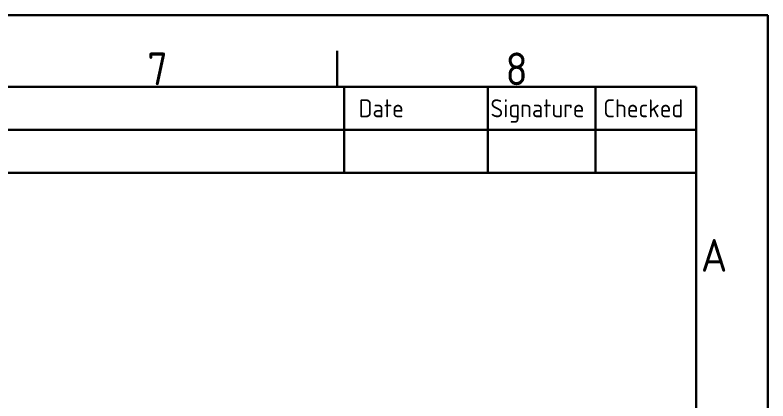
# Model space of a CAD drawing. Header units: millimetres. Extents: x 491 to 1718, y -1006 to -146.
# Drawn here: x 1411.7 to 1718.1, y -303.5 to -146.3 of the extents above; entities that cross this region are included whole.
import ezdxf
from ezdxf.enums import TextEntityAlignment as Align

# ---------------------------------------------------------------- set-up
doc = ezdxf.new("R2010")
doc.units = ezdxf.units.MM
doc.layers.add('图框层', color=7, linetype='Continuous', lineweight=30)
doc.styles.add('ISO Proportional', font='isocp.shx')

msp = doc.modelspace()

# ---------------------------------------------------------------- linework, layer by layer
at = {"layer": '图框层', "color": 0, "lineweight": 30}
for p, q in [((1688.835, -146.333), (490.879, -146.333)), ((1718.054, -146.333), (1688.835, -146.333)), ((1718.054, -977.212), (1718.054, -146.333)), ((1542.743, -175.551), (1542.743, -160.942)), ((1688.835, -175.551), (520.098, -175.551)), ((1688.835, -175.551), (520.098, -175.551)), ((1545.665, -210.613), (1545.665, -175.551)), ((1604.102, -210.613), (1604.102, -175.551)), ((1647.929, -210.613), (1647.929, -175.551)), ((1688.835, -977.212), (1688.835, -175.551)), ((1192.122, -193.082), (1688.835, -193.082)), ((1192.122, -210.613), (1688.835, -210.613))]:
    msp.add_line(p, q, dxfattribs=at)

# ---------------------------------------------------------------- texts
at = {"layer": '图框层', "color": 0, "lineweight": 30, "style": 'ISO Proportional'}
for s, p in [('7', (1469.697, -168.247)), ('8', (1615.789, -168.247)), ('A', (1696.14, -244.214))]:
    msp.add_text(s, height=13.324, dxfattribs=at).set_placement(p, align=Align.MIDDLE)
for s, p in [('Date', (1551.508, -184.317)), ('Signature', (1605.156, -184.317)), ('Checked', (1651.094, -184.317))]:
    msp.add_text(s, height=7.3046, dxfattribs=at).set_placement(p, align=Align.MIDDLE_LEFT)

doc.saveas('drawing.dxf')
